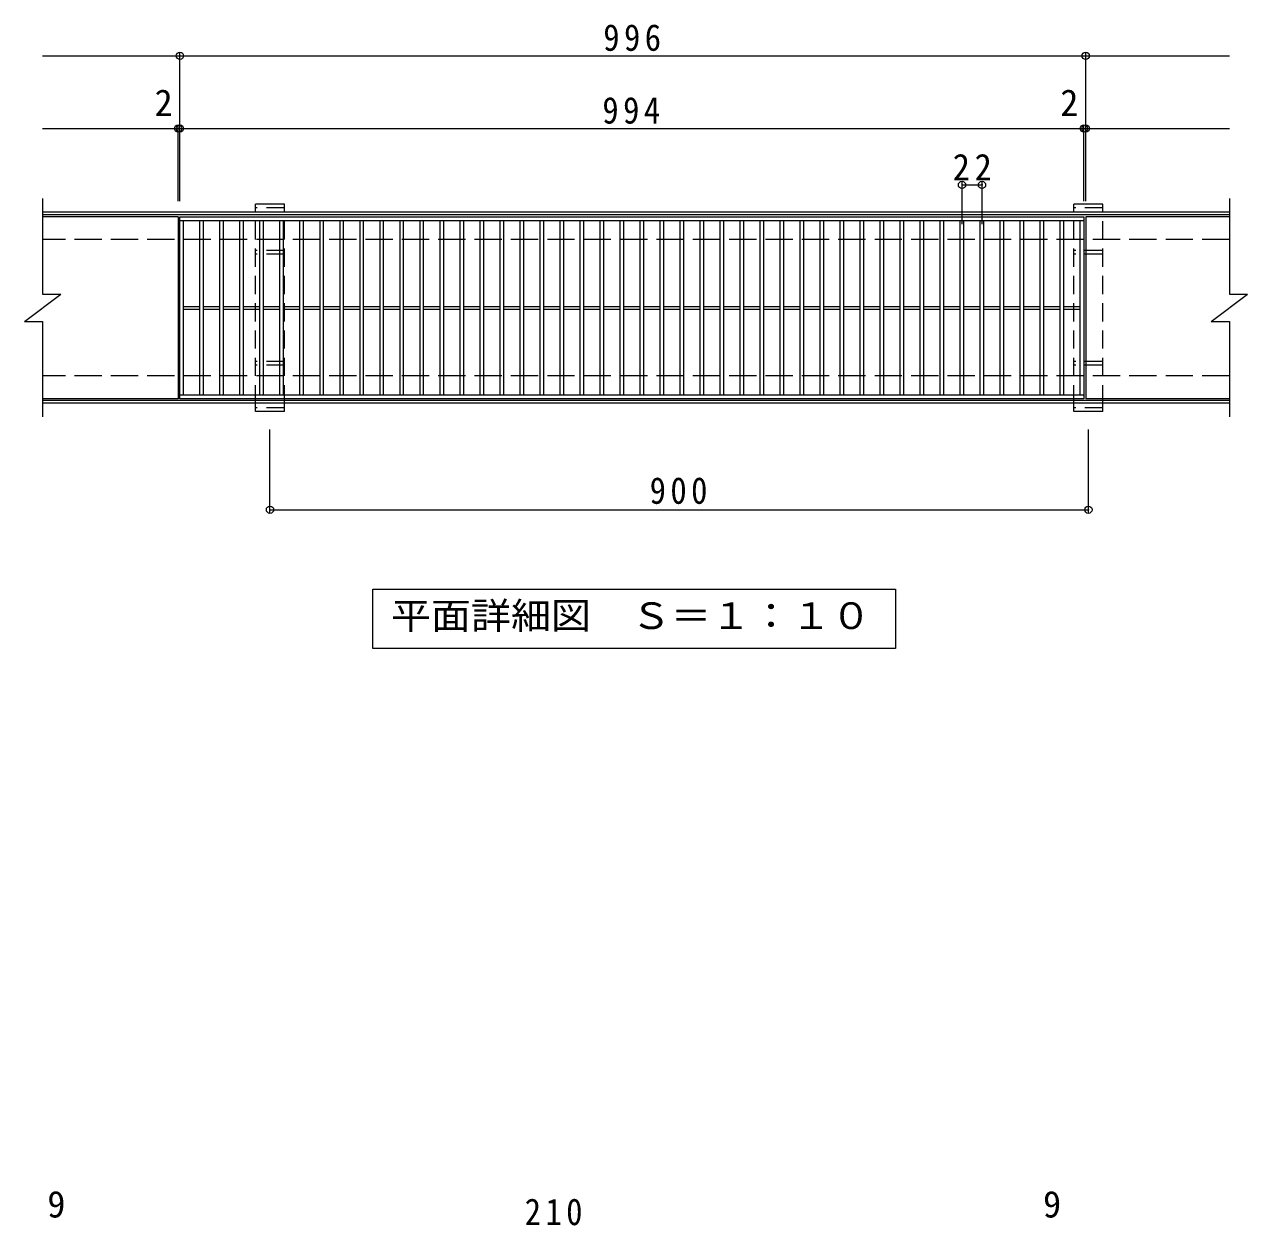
# Model space of a CAD drawing. Units: millimetres on the paper, enlarged 2 times, with parts at other scales. Extents: x -256 to 407, y -387 to 321.
# Drawn here: x -198.9 to 70.1, y 57.1 to 321.2 of the extents above; entities that cross this region are included whole.
import ezdxf
from ezdxf.enums import TextEntityAlignment as Align

# ---------------------------------------------------------------- set-up
doc = ezdxf.new("R2010")
doc.units = ezdxf.units.MM
doc.header["$LTSCALE"] = 2
doc.header["$PDMODE"] = 32
doc.header["$PDSIZE"] = 1.6
doc.linetypes.add('DASHED2', pattern=[3, 2, -1])
doc.linetypes.add('DASHED3', pattern=[4, 3, -1])
for name, color, linetype, lineweight in [('C-1', 2, 'Continuous', 9), ('C-2', 3, 'Continuous', 9), ('C-4', 7, 'Continuous', 9), ('C-5', 7, 'Continuous', 9), ('C-8', 3, 'DASHED2', 9), ('D-4', 7, 'Continuous', 9)]:
    doc.layers.add(name, color=color, linetype=linetype, lineweight=lineweight)
doc.styles.add('ＭＳ ゴシック', font='')
doc.styles.get('ＭＳ ゴシック').set_extended_font_data('MS Gothic')

msp = doc.modelspace()

# ---------------------------------------------------------------- linework, layer by layer
at = {"layer": 'C-1'}
for p, q in [((66.069, 279.91), (-194.931, 279.91)), ((66.069, 279.31), (-194.931, 279.31)), ((66.069, 238.51), (-194.931, 238.51)), ((66.069, 237.91), (-194.931, 237.91))]:
    msp.add_line(p, q, dxfattribs=at)
at = {"layer": 'C-1', "linetype": 'DASHED3'}
for p, q in [((66.069, 273.91), (-194.931, 273.91)), ((66.069, 243.91), (-194.931, 243.91))]:
    msp.add_line(p, q, dxfattribs=at)
at = {"layer": 'C-2'}
for p, q in [((-194.931, 282.91), (-194.931, 261.91)), ((66.069, 282.91), (66.069, 261.91)), ((-165.131, 278.909), (-194.931, 278.909)), ((-165.131, 278.909), (-165.131, 238.91)), ((-164.731, 278.11), (34.069, 278.11)), ((-163.931, 239.709), (-163.931, 278.11)), ((-160.331, 239.709), (-160.331, 278.11)), ((-159.531, 239.709), (-159.531, 278.11)), ((-155.931, 239.709), (-155.931, 278.11)), ((-155.131, 239.709), (-155.131, 278.11)), ((-151.531, 239.709), (-151.531, 278.11)), ((-150.731, 239.709), (-150.731, 278.11)), ((-147.131, 239.709), (-147.131, 278.11)), ((-146.331, 239.709), (-146.331, 278.11)), ((-142.731, 239.709), (-142.731, 278.11)), ((-141.931, 239.709), (-141.931, 278.11)), ((-138.331, 239.709), (-138.331, 278.11)), ((-137.531, 239.709), (-137.531, 278.11)), ((-133.931, 239.709), (-133.931, 278.11)), ((-133.131, 239.709), (-133.131, 278.11)), ((-129.531, 239.709), (-129.531, 278.11)), ((-128.731, 239.709), (-128.731, 278.11)), ((-125.131, 239.709), (-125.131, 278.11)), ((-124.331, 239.709), (-124.331, 278.11)), ((-120.731, 239.709), (-120.731, 278.11)), ((-119.931, 239.709), (-119.931, 278.11)), ((-116.331, 239.709), (-116.331, 278.11)), ((-115.531, 239.709), (-115.531, 278.11)), ((-111.931, 239.709), (-111.931, 278.11)), ((-111.131, 239.709), (-111.131, 278.11)), ((-107.531, 239.709), (-107.531, 278.11)), ((-106.731, 239.709), (-106.731, 278.11)), ((-103.131, 239.709), (-103.131, 278.11)), ((-102.331, 239.709), (-102.331, 278.11)), ((-98.731, 239.709), (-98.731, 278.11)), ((-97.931, 239.709), (-97.931, 278.11)), ((-94.331, 239.709), (-94.331, 278.11)), ((-93.531, 239.709), (-93.531, 278.11)), ((-89.931, 239.709), (-89.931, 278.11)), ((-89.131, 239.709), (-89.131, 278.11)), ((-85.531, 239.709), (-85.531, 278.11)), ((-84.731, 239.709), (-84.731, 278.11)), ((-81.131, 239.709), (-81.131, 278.11)), ((-80.331, 239.709), (-80.331, 278.11)), ((-76.731, 239.709), (-76.731, 278.11)), ((-75.931, 239.709), (-75.931, 278.11)), ((-72.331, 239.709), (-72.331, 278.11)), ((-71.531, 239.709), (-71.531, 278.11)), ((-67.931, 239.709), (-67.931, 278.11)), ((-67.131, 239.709), (-67.131, 278.11)), ((-63.531, 239.709), (-63.531, 278.11)), ((-62.731, 239.709), (-62.731, 278.11)), ((-59.131, 239.709), (-59.131, 278.11)), ((-58.331, 239.709), (-58.331, 278.11)), ((-54.731, 239.709), (-54.731, 278.11)), ((-53.931, 239.709), (-53.931, 278.11)), ((-50.331, 239.709), (-50.331, 278.11)), ((-49.531, 239.709), (-49.531, 278.11)), ((-45.931, 239.709), (-45.931, 278.11)), ((-45.131, 239.709), (-45.131, 278.11)), ((-41.531, 239.709), (-41.531, 278.11)), ((-40.731, 239.709), (-40.731, 278.11)), ((-37.131, 239.709), (-37.131, 278.11)), ((-36.331, 239.709), (-36.331, 278.11)), ((-32.731, 239.709), (-32.731, 278.11)), ((-31.931, 239.709), (-31.931, 278.11)), ((-28.331, 239.709), (-28.331, 278.11)), ((-27.531, 239.709), (-27.531, 278.11)), ((-23.931, 239.709), (-23.931, 278.11)), ((-23.131, 239.709), (-23.131, 278.11)), ((-19.531, 239.709), (-19.531, 278.11)), ((-18.731, 239.709), (-18.731, 278.11)), ((-15.131, 239.709), (-15.131, 278.11)), ((-14.331, 239.709), (-14.331, 278.11)), ((-10.731, 239.709), (-10.731, 278.11)), ((-9.931, 239.709), (-9.931, 278.11)), ((-6.331, 239.709), (-6.331, 278.11)), ((-5.531, 239.709), (-5.531, 278.11)), ((-1.931, 239.709), (-1.931, 278.11)), ((-1.131, 239.709), (-1.131, 278.11)), ((2.469, 239.709), (2.469, 278.11)), ((3.269, 239.709), (3.269, 278.11)), ((6.869, 239.709), (6.869, 278.11)), ((7.669, 239.709), (7.669, 278.11)), ((11.269, 239.709), (11.269, 278.11)), ((12.069, 239.709), (12.069, 278.11)), ((15.669, 239.709), (15.669, 278.11)), ((16.469, 239.709), (16.469, 278.11)), ((20.069, 239.709), (20.069, 278.11)), ((20.869, 239.709), (20.869, 278.11)), ((24.469, 239.709), (24.469, 278.11)), ((25.269, 239.709), (25.269, 278.11)), ((28.869, 239.709), (28.869, 278.11)), ((29.669, 239.709), (29.669, 278.11)), ((33.269, 239.709), (33.269, 278.11)), ((34.069, 278.909), (34.069, 238.91)), ((34.469, 278.91), (34.469, 238.91)), ((66.069, 278.91), (34.469, 278.91)), ((-198.931, 255.91), (-190.931, 261.91)), ((-194.931, 261.91), (-190.931, 261.91)), ((62.069, 255.91), (70.069, 261.91)), ((66.069, 261.91), (70.069, 261.91)), ((-163.931, 259.209), (-160.331, 259.209)), ((-163.931, 258.61), (-160.331, 258.61)), ((-159.531, 259.209), (-155.931, 259.209)), ((-159.531, 258.61), (-155.931, 258.61)), ((-155.131, 259.209), (-151.531, 259.209)), ((-155.131, 258.61), (-151.531, 258.61)), ((-150.731, 259.209), (-147.131, 259.209)), ((-150.731, 258.61), (-147.131, 258.61)), ((-146.331, 259.209), (-142.731, 259.209)), ((-146.331, 258.61), (-142.731, 258.61)), ((-141.931, 259.209), (-138.331, 259.209)), ((-141.931, 258.61), (-138.331, 258.61)), ((-137.531, 259.209), (-133.931, 259.209)), ((-137.531, 258.61), (-133.931, 258.61)), ((-133.131, 259.209), (-129.531, 259.209)), ((-133.131, 258.61), (-129.531, 258.61)), ((-128.731, 259.209), (-125.131, 259.209)), ((-128.731, 258.61), (-125.131, 258.61)), ((-124.331, 259.209), (-120.731, 259.209)), ((-124.331, 258.61), (-120.731, 258.61)), ((-119.931, 259.209), (-116.331, 259.209)), ((-119.931, 258.61), (-116.331, 258.61)), ((-115.531, 259.209), (-111.931, 259.209)), ((-115.531, 258.61), (-111.931, 258.61)), ((-111.131, 259.209), (-107.531, 259.209)), ((-111.131, 258.61), (-107.531, 258.61)), ((-106.731, 259.209), (-103.131, 259.209)), ((-106.731, 258.61), (-103.131, 258.61)), ((-102.331, 259.209), (-98.731, 259.209)), ((-102.331, 258.61), (-98.731, 258.61)), ((-97.931, 259.209), (-94.331, 259.209)), ((-97.931, 258.61), (-94.331, 258.61)), ((-93.531, 259.209), (-89.931, 259.209)), ((-93.531, 258.61), (-89.931, 258.61)), ((-89.131, 259.209), (-85.531, 259.209)), ((-89.131, 258.61), (-85.531, 258.61)), ((-84.731, 259.209), (-81.131, 259.209)), ((-84.731, 258.61), (-81.131, 258.61)), ((-80.331, 259.209), (-76.731, 259.209)), ((-80.331, 258.61), (-76.731, 258.61)), ((-75.931, 259.209), (-72.331, 259.209)), ((-75.931, 258.61), (-72.331, 258.61)), ((-71.531, 259.209), (-67.931, 259.209)), ((-71.531, 258.61), (-67.931, 258.61)), ((-67.131, 259.209), (-63.531, 259.209)), ((-67.131, 258.61), (-63.531, 258.61)), ((-62.731, 259.209), (-59.131, 259.209)), ((-62.731, 258.61), (-59.131, 258.61)), ((-58.331, 259.209), (-54.731, 259.209)), ((-58.331, 258.61), (-54.731, 258.61)), ((-53.931, 259.209), (-50.331, 259.209)), ((-53.931, 258.61), (-50.331, 258.61)), ((-49.531, 259.209), (-45.931, 259.209)), ((-49.531, 258.61), (-45.931, 258.61)), ((-45.131, 259.209), (-41.531, 259.209)), ((-45.131, 258.61), (-41.531, 258.61)), ((-40.731, 259.209), (-37.131, 259.209)), ((-40.731, 258.61), (-37.131, 258.61)), ((-36.331, 259.209), (-32.731, 259.209)), ((-36.331, 258.61), (-32.731, 258.61)), ((-31.931, 259.209), (-28.331, 259.209)), ((-31.931, 258.61), (-28.331, 258.61)), ((-27.531, 259.209), (-23.931, 259.209)), ((-27.531, 258.61), (-23.931, 258.61)), ((-23.131, 259.209), (-19.531, 259.209)), ((-23.131, 258.61), (-19.531, 258.61)), ((-18.731, 259.209), (-15.131, 259.209)), ((-18.731, 258.61), (-15.131, 258.61)), ((-14.331, 259.209), (-10.731, 259.209)), ((-14.331, 258.61), (-10.731, 258.61)), ((-9.931, 259.209), (-6.331, 259.209)), ((-9.931, 258.61), (-6.331, 258.61)), ((-5.531, 259.209), (-1.931, 259.209)), ((-5.531, 258.61), (-1.931, 258.61)), ((-1.131, 259.209), (2.469, 259.209)), ((-1.131, 258.61), (2.469, 258.61)), ((3.269, 259.209), (6.869, 259.209)), ((3.269, 258.61), (6.869, 258.61)), ((7.669, 259.209), (11.269, 259.209)), ((7.669, 258.61), (11.269, 258.61)), ((12.069, 259.209), (15.669, 259.209)), ((12.069, 258.61), (15.669, 258.61)), ((16.469, 259.209), (20.069, 259.209)), ((16.469, 258.61), (20.069, 258.61)), ((20.869, 259.209), (24.469, 259.209)), ((20.869, 258.61), (24.469, 258.61)), ((25.269, 259.209), (28.869, 259.209)), ((25.269, 258.61), (28.869, 258.61)), ((29.669, 259.209), (33.269, 259.209)), ((29.669, 258.61), (33.269, 258.61)), ((-198.931, 255.91), (-194.931, 255.91)), ((-194.931, 255.91), (-194.931, 234.91)), ((62.069, 255.91), (66.069, 255.91)), ((66.069, 255.91), (66.069, 234.91)), ((34.069, 239.709), (-164.731, 239.709)), ((-165.131, 238.91), (-194.931, 238.91)), ((34.069, 238.91), (-164.731, 238.91)), ((66.069, 238.91), (34.469, 238.91))]:
    msp.add_line(p, q, dxfattribs=at)
msp.add_lwpolyline([(-164.731, 238.91), (-164.731, 278.909), (34.069, 278.909)], dxfattribs=at)
at = {"layer": 'C-4'}
for p, q in [((-164.731, 282.31), (-164.731, 314.91)), ((34.469, 282.31), (34.469, 314.91)), ((-194.931, 314.31), (66.069, 314.31)), ((-165.131, 282.31), (-165.131, 298.91)), ((34.069, 282.31), (34.069, 298.91)), ((-194.931, 298.31), (66.069, 298.31)), ((7.269, 277.31), (7.269, 286.51)), ((7.269, 285.91), (11.669, 285.91)), ((11.669, 277.31), (11.669, 286.51)), ((-144.931, 213.898), (-144.931, 232.11)), ((35.069, 213.898), (35.069, 232.11)), ((-144.931, 214.498), (35.069, 214.498))]:
    msp.add_line(p, q, dxfattribs=at)
for p in [(-164.731, 314.31), (34.469, 314.31), (-165.131, 298.31), (-164.731, 298.31), (34.069, 298.31), (34.469, 298.31), (7.269, 285.91), (11.669, 285.91), (-144.931, 214.498), (-144.931, 214.498), (35.069, 214.498)]:
    msp.add_point(p, dxfattribs=at)
at = {"layer": 'C-5'}
msp.add_lwpolyline([(-122.331, 184.003), (-122.331, 197.003), (-7.331, 197.003), (-7.331, 184.003)], close=True, dxfattribs=at)
at = {"layer": 'C-8', "linetype": 'Continuous'}
for p, q in [((-141.731, 281.71), (-148.131, 281.71)), ((-148.131, 279.91), (-148.131, 281.71)), ((-141.731, 279.91), (-141.731, 281.71)), ((31.869, 279.91), (31.869, 281.71)), ((-148.131, 236.11), (-148.131, 237.91)), ((-141.731, 236.11), (-141.731, 237.91)), ((31.869, 236.11), (31.869, 237.91)), ((38.269, 236.11), (38.269, 237.91)), ((-141.731, 236.11), (-148.131, 236.11)), ((38.269, 236.11), (31.869, 236.11))]:
    msp.add_line(p, q, dxfattribs=at)
at = {"layer": 'C-8'}
for p, q in [((-141.731, 280.91), (-148.131, 280.91)), ((-148.131, 237.91), (-148.131, 279.91)), ((-141.731, 237.91), (-141.731, 279.91)), ((38.269, 280.91), (31.869, 280.91)), ((31.869, 237.91), (31.869, 279.91)), ((38.269, 237.91), (38.269, 279.91)), ((-141.731, 271.51), (-148.131, 271.51)), ((-141.731, 270.71), (-148.131, 270.71)), ((38.269, 271.51), (31.869, 271.51)), ((38.269, 270.71), (31.869, 270.71)), ((-141.731, 247.11), (-148.131, 247.11)), ((-141.731, 246.31), (-148.131, 246.31)), ((38.269, 247.11), (31.869, 247.11)), ((38.269, 246.31), (31.869, 246.31)), ((-141.731, 236.91), (-148.131, 236.91)), ((38.269, 236.91), (31.869, 236.91))]:
    msp.add_line(p, q, dxfattribs=at)
at = {"layer": 'C-8', "linetype": 'Continuous'}
msp.add_lwpolyline([(38.269, 279.91), (38.269, 281.71), (31.869, 281.71)], dxfattribs=at)

# ---------------------------------------------------------------- texts
at = {"layer": 'C-4', "color": 2, "style": 'ＭＳ ゴシック'}
for p in [(-170.323, 299.31), (28.877, 299.31)]:
    msp.add_text('2', height=5.865, dxfattribs=at).set_placement(p, align=Align.BOTTOM_LEFT)
at = {"layer": 'C-4', "color": 2, "char_height": 5.865, "attachment_point": 7, "style": 'ＭＳ ゴシック'}
for s, insert in [('\\T1.27;\\W0.9;996', (-71.631, 315.31)), ('\\T1.27;\\W0.9;994', (-71.831, 299.31)), ('\\T1.27;\\W0.95;22', (5.219, 286.91)), ('\\T1.27;\\W0.9;900', (-61.431, 215.698))]:
    msp.add_mtext(s, dxfattribs=dict(at, insert=insert))
at = {"layer": 'C-5', "color": 2, "style": 'ＭＳ ゴシック', "width": 1.1}
msp.add_text('平面詳細図\u3000Ｓ＝１：１０', height=5.865, dxfattribs=at).set_placement((-118.331, 186.503), align=Align.BOTTOM_LEFT)
at = {"layer": 'D-4', "color": 2, "style": 'ＭＳ ゴシック'}
for p in [(-193.908, 57.091), (25.092, 57.091)]:
    msp.add_text('9', height=5.865, dxfattribs=at).set_placement(p, align=Align.BOTTOM_LEFT)
at = {"layer": 'D-4', "color": 2, "insert": (-88.908, 57.091), "char_height": 5.865, "attachment_point": 7, "style": 'ＭＳ ゴシック'}
msp.add_mtext('\\T1.27;\\W0.9;210', dxfattribs=at)

doc.saveas('drawing.dxf')
